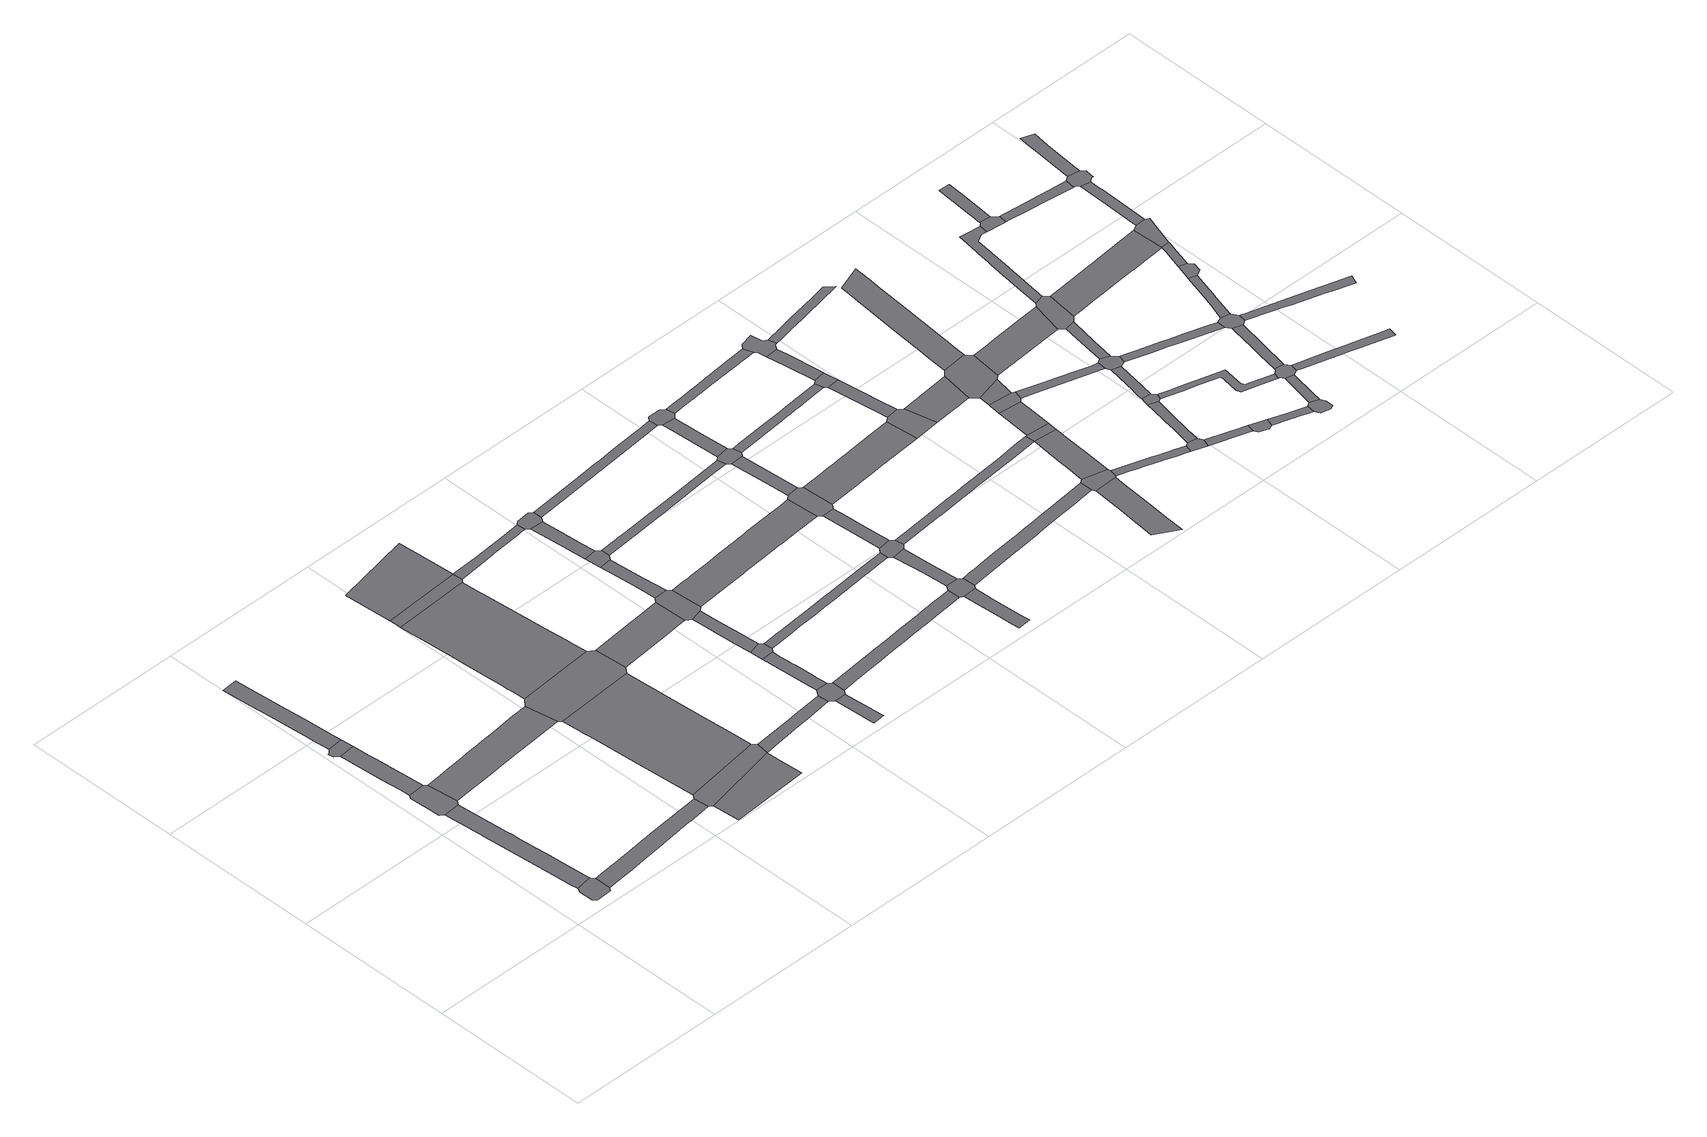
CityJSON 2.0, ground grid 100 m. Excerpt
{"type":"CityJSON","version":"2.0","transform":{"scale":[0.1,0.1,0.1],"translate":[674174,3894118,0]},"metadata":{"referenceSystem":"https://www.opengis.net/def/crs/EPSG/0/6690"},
"CityObjects":{
"road1":{"type":"Road","attributes":{"function":"9","usage":"9","RoadStructureAttribute.widthType":"9","RoadStructureAttribute.width":-9999,"RoadStructureAttribute.sectionType":"9"},"geometry":[{"type":"MultiSurface","lod":"1","boundaries":[[[0,1,2,3,4,5,6,7]]]}]},
"road2":{"type":"Road","attributes":{"function":"9","usage":"9","RoadStructureAttribute.widthType":"2","RoadStructureAttribute.width":9.44,"RoadStructureAttribute.sectionType":"1"},"geometry":[{"type":"MultiSurface","lod":"1","boundaries":[[[8,9,10,11,12,13,14,15,16,17,18,19,20,21,22,23,24,25,26,27,28,29,0,7]]]}]},
"road3":{"type":"Road","attributes":{"function":"9","usage":"9","RoadStructureAttribute.widthType":"9","RoadStructureAttribute.width":-9999,"RoadStructureAttribute.sectionType":"9"},"geometry":[{"type":"MultiSurface","lod":"1","boundaries":[[[30,31,32,21,20,33,34,35]]]}]},
"road4":{"type":"Road","attributes":{"function":"9","usage":"9","RoadStructureAttribute.widthType":"2","RoadStructureAttribute.width":10.24,"RoadStructureAttribute.sectionType":"1"},"geometry":[{"type":"MultiSurface","lod":"1","boundaries":[[[36,37,38,39,40,41,42,43,44,45,46,47,30,35]]]}]},
"road5":{"type":"Road","attributes":{"function":"9","usage":"9","RoadStructureAttribute.widthType":"9","RoadStructureAttribute.width":-9999,"RoadStructureAttribute.sectionType":"9"},"geometry":[{"type":"MultiSurface","lod":"1","boundaries":[[[48,49,50,51,44,43,52]]]}]},
"road6":{"type":"Road","attributes":{"function":"9","usage":"9","RoadStructureAttribute.widthType":"2","RoadStructureAttribute.width":10.24,"RoadStructureAttribute.sectionType":"1"},"geometry":[{"type":"MultiSurface","lod":"1","boundaries":[[[53,54,55,56,57,58,59,60,61,62,63,64,65,66,48,52]]]}]},
"road7":{"type":"Road","attributes":{"function":"9","usage":"9","RoadStructureAttribute.widthType":"2","RoadStructureAttribute.width":9.57,"RoadStructureAttribute.sectionType":"1"},"geometry":[{"type":"MultiSurface","lod":"1","boundaries":[[[5,67,68,69,70,71,72,73,74,75,76,77,78,79,80,81,82,83,84,85,6]]]}]},
"road8":{"type":"Road","attributes":{"function":"9","usage":"9","RoadStructureAttribute.widthType":"1","RoadStructureAttribute.width":20.59,"RoadStructureAttribute.sectionType":"1"},"geometry":[{"type":"MultiSurface","lod":"1","boundaries":[[[86,87,88,89,90,91,92,93,94,95,34,33,96,97,98,99,100,101]]]}]},
"road9":{"type":"Road","attributes":{"function":"1","usage":"1","RoadStructureAttribute.widthType":"1","RoadStructureAttribute.width":35.46,"RoadStructureAttribute.sectionType":"7"},"geometry":[{"type":"MultiSurface","lod":"1","boundaries":[[[102,103,104,105,106,107,108]]]}]},
"road10":{"type":"Road","attributes":{"function":"9","usage":"9","RoadStructureAttribute.widthType":"9","RoadStructureAttribute.width":-9999,"RoadStructureAttribute.sectionType":"9"},"geometry":[{"type":"MultiSurface","lod":"1","boundaries":[[[109,110,111,81,80,106,105]]]}]},
"road11":{"type":"Road","attributes":{"function":"1","usage":"1","RoadStructureAttribute.widthType":"1","RoadStructureAttribute.width":35.46,"RoadStructureAttribute.sectionType":"7"},"geometry":[{"type":"MultiSurface","lod":"1","boundaries":[[[112,113,114,115,116,117,118,119,120,121,122,123,124,111,110]]]}]},
"road12":{"type":"Road","attributes":{"function":"9","usage":"9","RoadStructureAttribute.widthType":"9","RoadStructureAttribute.width":-9999,"RoadStructureAttribute.sectionType":"9"},"geometry":[{"type":"MultiSurface","lod":"1","boundaries":[[[117,116,125,126,127,128,129,86,101]]]}]},
"road13":{"type":"Road","attributes":{"function":"1","usage":"1","RoadStructureAttribute.widthType":"1","RoadStructureAttribute.width":35.46,"RoadStructureAttribute.sectionType":"7"},"geometry":[{"type":"MultiSurface","lod":"1","boundaries":[[[130,131,132,133,134,135,136,137,138,139,140,141,129,128,142,143,144,145,146,147,148,149]]]}]},
"road14":{"type":"Road","attributes":{"function":"9","usage":"9","RoadStructureAttribute.widthType":"9","RoadStructureAttribute.width":-9999,"RoadStructureAttribute.sectionType":"9"},"geometry":[{"type":"MultiSurface","lod":"1","boundaries":[[[148,150,151,152,153,154,149]]]}]},
"road15":{"type":"Road","attributes":{"function":"9","usage":"9","RoadStructureAttribute.widthType":"2","RoadStructureAttribute.width":7.92,"RoadStructureAttribute.sectionType":"1"},"geometry":[{"type":"MultiSurface","lod":"1","boundaries":[[[155,156,157,158,109,105,159,160,161,162,163,164,165,166]]]}]},
"road16":{"type":"Road","attributes":{"function":"1","usage":"1","RoadStructureAttribute.widthType":"1","RoadStructureAttribute.width":35.46,"RoadStructureAttribute.sectionType":"7"},"geometry":[{"type":"MultiSurface","lod":"1","boundaries":[[[167,153,152,168,169,170]]]}]},
"road17":{"type":"Road","attributes":{"function":"9","usage":"9","RoadStructureAttribute.widthType":"1","RoadStructureAttribute.width":20.03,"RoadStructureAttribute.sectionType":"1"},"geometry":[{"type":"MultiSurface","lod":"1","boundaries":[[[171,172,173,174,175,176,177,127,126]]]}]},
"road18":{"type":"Road","attributes":{"function":"9","usage":"9","RoadStructureAttribute.widthType":"3","RoadStructureAttribute.width":5.75,"RoadStructureAttribute.sectionType":"1"},"geometry":[{"type":"MultiSurface","lod":"1","boundaries":[[[178,179,180,181,182,183,184,185]]]}]},
"road19":{"type":"Road","attributes":{"function":"9","usage":"9","RoadStructureAttribute.widthType":"9","RoadStructureAttribute.width":-9999,"RoadStructureAttribute.sectionType":"9"},"geometry":[{"type":"MultiSurface","lod":"1","boundaries":[[[165,185,184,186,187,188,189,166]]]}]},
"road20":{"type":"Road","attributes":{"function":"9","usage":"9","RoadStructureAttribute.widthType":"2","RoadStructureAttribute.width":7.06,"RoadStructureAttribute.sectionType":"1"},"geometry":[{"type":"MultiSurface","lod":"1","boundaries":[[[188,190,191,192,193,194,195,196,197,198,199,200,189]]]}]},
"road21":{"type":"Road","attributes":{"function":"9","usage":"9","RoadStructureAttribute.widthType":"9","RoadStructureAttribute.width":-9999,"RoadStructureAttribute.sectionType":"9"},"geometry":[{"type":"MultiSurface","lod":"1","boundaries":[[[201,202,203,198,197,204]]]}]},
"road22":{"type":"Road","attributes":{"function":"9","usage":"9","RoadStructureAttribute.widthType":"3","RoadStructureAttribute.width":5.02,"RoadStructureAttribute.sectionType":"1"},"geometry":[{"type":"MultiSurface","lod":"1","boundaries":[[[205,206,207,208,209,210,152,151,211,212,213,214,215]]]}]},
"road23":{"type":"Road","attributes":{"function":"9","usage":"9","RoadStructureAttribute.widthType":"2","RoadStructureAttribute.width":7.06,"RoadStructureAttribute.sectionType":"1"},"geometry":[{"type":"MultiSurface","lod":"1","boundaries":[[[216,217,203,202,218,219,220,221,222]]]}]},
"road24":{"type":"Road","attributes":{"function":"9","usage":"9","RoadStructureAttribute.widthType":"9","RoadStructureAttribute.width":-9999,"RoadStructureAttribute.sectionType":"9"},"geometry":[{"type":"MultiSurface","lod":"1","boundaries":[[[173,222,221,223,224,225,226,174]]]}]},
"road25":{"type":"Road","attributes":{"function":"9","usage":"9","RoadStructureAttribute.widthType":"2","RoadStructureAttribute.width":7.94,"RoadStructureAttribute.sectionType":"1"},"geometry":[{"type":"MultiSurface","lod":"1","boundaries":[[[227,228,229,230,226,225]]]}]},
"road26":{"type":"Road","attributes":{"function":"9","usage":"9","RoadStructureAttribute.widthType":"9","RoadStructureAttribute.width":-9999,"RoadStructureAttribute.sectionType":"9"},"geometry":[{"type":"MultiSurface","lod":"1","boundaries":[[[229,228,231,232,233,234,235]]]}]},
"road27":{"type":"Road","attributes":{"function":"9","usage":"9","RoadStructureAttribute.widthType":"2","RoadStructureAttribute.width":7.94,"RoadStructureAttribute.sectionType":"1"},"geometry":[{"type":"MultiSurface","lod":"1","boundaries":[[[234,236,237,238,239,240,241,242,235]]]}]},
"road28":{"type":"Road","attributes":{"function":"9","usage":"9","RoadStructureAttribute.widthType":"9","RoadStructureAttribute.width":-9999,"RoadStructureAttribute.sectionType":"9"},"geometry":[{"type":"MultiSurface","lod":"1","boundaries":[[[243,244,245,246,205,215,240,239]]]}]},
"road29":{"type":"Road","attributes":{"function":"9","usage":"9","RoadStructureAttribute.widthType":"2","RoadStructureAttribute.width":7.92,"RoadStructureAttribute.sectionType":"1"},"geometry":[{"type":"MultiSurface","lod":"1","boundaries":[[[247,248,249,250,251,252,253,254,255,256,187,186,257,258,259,260,261,262,263,264,265,266,267,268,269]]]}]},
"road30":{"type":"Road","attributes":{"function":"9","usage":"9","RoadStructureAttribute.widthType":"3","RoadStructureAttribute.width":5.65,"RoadStructureAttribute.sectionType":"1"},"geometry":[{"type":"MultiSurface","lod":"1","boundaries":[[[270,271,272,273,274,275,276,277,278,279,280,281,282,283,284,285,286,287,288,289,290,201,204]]]}]},
"road31":{"type":"Road","attributes":{"function":"9","usage":"9","RoadStructureAttribute.widthType":"1","RoadStructureAttribute.width":20.03,"RoadStructureAttribute.sectionType":"1"},"geometry":[{"type":"MultiSurface","lod":"1","boundaries":[[[291,292,293,294,295,296,297,298,299,300,301,302,303,304,305,306,307,308,309,310,311,312,313,314,224,223]]]}]},
"road32":{"type":"Road","attributes":{"function":"9","usage":"9","RoadStructureAttribute.widthType":"3","RoadStructureAttribute.width":5.03,"RoadStructureAttribute.sectionType":"1"},"geometry":[{"type":"MultiSurface","lod":"1","boundaries":[[[315,316,317,318,319,233,232,320,321,322,323,324,325,326,327,328]]]}]},
"road33":{"type":"Road","attributes":{"function":"9","usage":"9","RoadStructureAttribute.widthType":"3","RoadStructureAttribute.width":5.26,"RoadStructureAttribute.sectionType":"1"},"geometry":[{"type":"MultiSurface","lod":"1","boundaries":[[[329,330,331,332,333,334,335,336,244,243,337,338,339,340,341]]]}]},
"road34":{"type":"Road","attributes":{"function":"9","usage":"9","RoadStructureAttribute.widthType":"2","RoadStructureAttribute.width":6.63,"RoadStructureAttribute.sectionType":"1"},"geometry":[{"type":"MultiSurface","lod":"1","boundaries":[[[342,343,344,345,346,347,348,349,350]]]}]},
"road35":{"type":"Road","attributes":{"function":"9","usage":"9","RoadStructureAttribute.widthType":"9","RoadStructureAttribute.width":-9999,"RoadStructureAttribute.sectionType":"9"},"geometry":[{"type":"MultiSurface","lod":"1","boundaries":[[[268,350,349,351,352,353,354,269]]]}]},
"road36":{"type":"Road","attributes":{"function":"9","usage":"9","RoadStructureAttribute.widthType":"2","RoadStructureAttribute.width":6.23,"RoadStructureAttribute.sectionType":"1"},"geometry":[{"type":"MultiSurface","lod":"1","boundaries":[[[355,356,354,353,357,358,359]]]}]},
"road37":{"type":"Road","attributes":{"function":"9","usage":"9","RoadStructureAttribute.widthType":"9","RoadStructureAttribute.width":-9999,"RoadStructureAttribute.sectionType":"9"},"geometry":[{"type":"MultiSurface","lod":"1","boundaries":[[[360,361,282,281,359,358,362,363,364]]]}]},
"road38":{"type":"Road","attributes":{"function":"9","usage":"9","RoadStructureAttribute.widthType":"2","RoadStructureAttribute.width":6.39,"RoadStructureAttribute.sectionType":"1"},"geometry":[{"type":"MultiSurface","lod":"1","boundaries":[[[365,366,367,368,369,361,360]]]}]},
"road39":{"type":"Road","attributes":{"function":"9","usage":"9","RoadStructureAttribute.widthType":"9","RoadStructureAttribute.width":-9999,"RoadStructureAttribute.sectionType":"9"},"geometry":[{"type":"MultiSurface","lod":"1","boundaries":[[[370,371,303,302,372,368,367,373,374,375]]]}]},
"road40":{"type":"Road","attributes":{"function":"9","usage":"9","RoadStructureAttribute.widthType":"2","RoadStructureAttribute.width":7.73,"RoadStructureAttribute.sectionType":"1"},"geometry":[{"type":"MultiSurface","lod":"1","boundaries":[[[376,377,378,371,370,379]]]}]},
"road41":{"type":"Road","attributes":{"function":"9","usage":"9","RoadStructureAttribute.widthType":"9","RoadStructureAttribute.width":-9999,"RoadStructureAttribute.sectionType":"9"},"geometry":[{"type":"MultiSurface","lod":"1","boundaries":[[[380,381,382,328,327,376,379,383]]]}]},
"road42":{"type":"Road","attributes":{"function":"9","usage":"9","RoadStructureAttribute.widthType":"2","RoadStructureAttribute.width":7.73,"RoadStructureAttribute.sectionType":"1"},"geometry":[{"type":"MultiSurface","lod":"1","boundaries":[[[382,381,384,385,386,387]]]}]},
"road43":{"type":"Road","attributes":{"function":"9","usage":"9","RoadStructureAttribute.widthType":"9","RoadStructureAttribute.width":-9999,"RoadStructureAttribute.sectionType":"9"},"geometry":[{"type":"MultiSurface","lod":"1","boundaries":[[[386,388,389,390,391,341,340,387]]]}]},
"road44":{"type":"Road","attributes":{"function":"9","usage":"9","RoadStructureAttribute.widthType":"2","RoadStructureAttribute.width":7.92,"RoadStructureAttribute.sectionType":"1"},"geometry":[{"type":"MultiSurface","lod":"1","boundaries":[[[392,393,394,395,396,397,398,399,400,401,402,403,404,352,351,405,406,407,408,409,410,411,412,413,414,415,416,417]]]}]},
"road45":{"type":"Road","attributes":{"function":"9","usage":"9","RoadStructureAttribute.widthType":"1","RoadStructureAttribute.width":20.03,"RoadStructureAttribute.sectionType":"1"},"geometry":[{"type":"MultiSurface","lod":"1","boundaries":[[[418,419,420,421,422,423,424,425,426,427,428,375,374,429,430,431,432,433,434,435]]]}]},
"road46":{"type":"Road","attributes":{"function":"9","usage":"9","RoadStructureAttribute.widthType":"3","RoadStructureAttribute.width":5.65,"RoadStructureAttribute.sectionType":"1"},"geometry":[{"type":"MultiSurface","lod":"1","boundaries":[[[363,436,437,438,439,440,441,442,443,444,445,446,447,448,449,450,451,452,453,454,455,456,457,364]]]}]},
"road47":{"type":"Road","attributes":{"function":"9","usage":"9","RoadStructureAttribute.widthType":"3","RoadStructureAttribute.width":5.02,"RoadStructureAttribute.sectionType":"1"},"geometry":[{"type":"MultiSurface","lod":"1","boundaries":[[[458,459,460,461,462,463,464,465,466,467,468,469,470,471,472,473,474,475,476,380,383]]]}]},
"road48":{"type":"Road","attributes":{"function":"9","usage":"9","RoadStructureAttribute.widthType":"3","RoadStructureAttribute.width":5.2,"RoadStructureAttribute.sectionType":"1"},"geometry":[{"type":"MultiSurface","lod":"1","boundaries":[[[477,478,479,480,481,482,483,389,388,484,485,486,487,488,489,490]]]}]},
"road49":{"type":"Road","attributes":{"function":"9","usage":"9","RoadStructureAttribute.widthType":"2","RoadStructureAttribute.width":14.14,"RoadStructureAttribute.sectionType":"1"},"geometry":[{"type":"MultiSurface","lod":"1","boundaries":[[[491,492,493,494,495,496,497,498,499,500,501,502,503,504]]]}]},
"road50":{"type":"Road","attributes":{"function":"9","usage":"9","RoadStructureAttribute.widthType":"9","RoadStructureAttribute.width":-9999,"RoadStructureAttribute.sectionType":"9"},"geometry":[{"type":"MultiSurface","lod":"1","boundaries":[[[418,435,505,506,507,508]]]}]},
"road51":{"type":"Road","attributes":{"function":"9","usage":"9","RoadStructureAttribute.widthType":"2","RoadStructureAttribute.width":7.45,"RoadStructureAttribute.sectionType":"1"},"geometry":[{"type":"MultiSurface","lod":"1","boundaries":[[[507,509,510,511,512,513,514,515,516,508]]]}]},
"road52":{"type":"Road","attributes":{"function":"9","usage":"9","RoadStructureAttribute.widthType":"9","RoadStructureAttribute.width":-9999,"RoadStructureAttribute.sectionType":"9"},"geometry":[{"type":"MultiSurface","lod":"1","boundaries":[[[517,392,417,491,504,518,519,520]]]}]},
"road53":{"type":"Road","attributes":{"function":"9","usage":"9","RoadStructureAttribute.widthType":"9","RoadStructureAttribute.width":-9999,"RoadStructureAttribute.sectionType":"9"},"geometry":[{"type":"MultiSurface","lod":"1","boundaries":[[[521,522,523,468,467,512,511]]]}]},
"road54":{"type":"Road","attributes":{"function":"9","usage":"9","RoadStructureAttribute.widthType":"2","RoadStructureAttribute.width":7.45,"RoadStructureAttribute.sectionType":"1"},"geometry":[{"type":"MultiSurface","lod":"1","boundaries":[[[522,524,525,526,527,528,523]]]}]},
"road55":{"type":"Road","attributes":{"function":"9","usage":"9","RoadStructureAttribute.widthType":"9","RoadStructureAttribute.width":-9999,"RoadStructureAttribute.sectionType":"9"},"geometry":[{"type":"MultiSurface","lod":"1","boundaries":[[[489,529,527,526,530,531,532,533,534,535,490]]]}]},
"road56":{"type":"Road","attributes":{"function":"9","usage":"9","RoadStructureAttribute.widthType":"2","RoadStructureAttribute.width":14.14,"RoadStructureAttribute.sectionType":"1"},"geometry":[{"type":"MultiSurface","lod":"1","boundaries":[[[536,537,538,443,539,540,541,542,517,520]]]}]},
"road57":{"type":"Road","attributes":{"function":"9","usage":"9","RoadStructureAttribute.widthType":"1","RoadStructureAttribute.width":20.03,"RoadStructureAttribute.sectionType":"1"},"geometry":[{"type":"MultiSurface","lod":"1","boundaries":[[[543,544,506,505,545,546,547]]]}]},
"road58":{"type":"Road","attributes":{"function":"9","usage":"9","RoadStructureAttribute.widthType":"9","RoadStructureAttribute.width":-9999,"RoadStructureAttribute.sectionType":"9"},"geometry":[{"type":"MultiSurface","lod":"1","boundaries":[[[548,549,444,443,538]]]}]},
"road59":{"type":"Road","attributes":{"function":"9","usage":"9","RoadStructureAttribute.widthType":"2","RoadStructureAttribute.width":14.14,"RoadStructureAttribute.sectionType":"1"},"geometry":[{"type":"MultiSurface","lod":"1","boundaries":[[[550,551,552,549,548,553,554,555]]]}]},
"road60":{"type":"Road","attributes":{"function":"9","usage":"9","RoadStructureAttribute.widthType":"3","RoadStructureAttribute.width":5.16,"RoadStructureAttribute.sectionType":"1"},"geometry":[{"type":"MultiSurface","lod":"1","boundaries":[[[556,557,558,559,560,561,519,518,562,563,564,565,566,567,568,569,570,571,572]]]}]},
"road61":{"type":"Road","attributes":{"function":"9","usage":"9","RoadStructureAttribute.widthType":"9","RoadStructureAttribute.width":-9999,"RoadStructureAttribute.sectionType":"9"},"geometry":[{"type":"MultiSurface","lod":"1","boundaries":[[[573,574,575,576,577,550,555]]]}]},
"road62":{"type":"Road","attributes":{"function":"9","usage":"9","RoadStructureAttribute.widthType":"2","RoadStructureAttribute.width":14.14,"RoadStructureAttribute.sectionType":"1"},"geometry":[{"type":"MultiSurface","lod":"1","boundaries":[[[576,575,578,579,580]]]}]},
"road63":{"type":"Road","attributes":{"function":"9","usage":"9","RoadStructureAttribute.widthType":"9","RoadStructureAttribute.width":-9999,"RoadStructureAttribute.sectionType":"9"},"geometry":[{"type":"MultiSurface","lod":"1","boundaries":[[[580,579,581,582,583,584,585,543,547]]]}]},
"road64":{"type":"Road","attributes":{"function":"9","usage":"9","RoadStructureAttribute.widthType":"3","RoadStructureAttribute.width":4.8,"RoadStructureAttribute.sectionType":"1"},"geometry":[{"type":"MultiSurface","lod":"1","boundaries":[[[586,587,588,589,590,591,592,593,594,595,596,597,532,531]]]}]},
"road65":{"type":"Road","attributes":{"function":"9","usage":"9","RoadStructureAttribute.widthType":"9","RoadStructureAttribute.width":-9999,"RoadStructureAttribute.sectionType":"9"},"geometry":[{"type":"MultiSurface","lod":"1","boundaries":[[[571,598,599,600,601,602,572]]]}]},
"road66":{"type":"Road","attributes":{"function":"9","usage":"9","RoadStructureAttribute.widthType":"3","RoadStructureAttribute.width":5.65,"RoadStructureAttribute.sectionType":"1"},"geometry":[{"type":"MultiSurface","lod":"1","boundaries":[[[603,604,605,606,607,602,601,608,609,610,611]]]}]},
"road67":{"type":"Road","attributes":{"function":"9","usage":"9","RoadStructureAttribute.widthType":"3","RoadStructureAttribute.width":4.74,"RoadStructureAttribute.sectionType":"1"},"geometry":[{"type":"MultiSurface","lod":"1","boundaries":[[[612,613,614,615,616,574,573,617,618,619]]]}]},
"road68":{"type":"Road","attributes":{"function":"9","usage":"9","RoadStructureAttribute.widthType":"2","RoadStructureAttribute.width":14.6,"RoadStructureAttribute.sectionType":"1"},"geometry":[{"type":"MultiSurface","lod":"1","boundaries":[[[583,620,621,622,623,624,625,626,627,628,629,630,631,632,633,634,584]]]}]},
"road69":{"type":"Road","attributes":{"function":"9","usage":"9","RoadStructureAttribute.widthType":"3","RoadStructureAttribute.width":5.16,"RoadStructureAttribute.sectionType":"1"},"geometry":[{"type":"MultiSurface","lod":"1","boundaries":[[[635,636,637,600,599,638,639]]]}]},
"road70":{"type":"Road","attributes":{"function":"9","usage":"9","RoadStructureAttribute.widthType":"9","RoadStructureAttribute.width":-9999,"RoadStructureAttribute.sectionType":"9"},"geometry":[{"type":"MultiSurface","lod":"1","boundaries":[[[640,641,642,643,644,603,611]]]}]},
"road71":{"type":"Road","attributes":{"function":"9","usage":"9","RoadStructureAttribute.widthType":"3","RoadStructureAttribute.width":5.65,"RoadStructureAttribute.sectionType":"1"},"geometry":[{"type":"MultiSurface","lod":"1","boundaries":[[[642,645,646,647,648,649,650,651,643]]]}]},
"road72":{"type":"Road","attributes":{"function":"9","usage":"9","RoadStructureAttribute.widthType":"1","RoadStructureAttribute.width":20.03,"RoadStructureAttribute.sectionType":"1"},"geometry":[{"type":"MultiSurface","lod":"1","boundaries":[[[652,653,654,655,656,657,658,582,581,659,660,661,662]]]}]},
"road73":{"type":"Road","attributes":{"function":"9","usage":"9","RoadStructureAttribute.widthType":"9","RoadStructureAttribute.width":-9999,"RoadStructureAttribute.sectionType":"9"},"geometry":[{"type":"MultiSurface","lod":"1","boundaries":[[[663,664,665,666,667,635,639]]]}]},
"road74":{"type":"Road","attributes":{"function":"9","usage":"9","RoadStructureAttribute.widthType":"9","RoadStructureAttribute.width":-9999,"RoadStructureAttribute.sectionType":"9"},"geometry":[{"type":"MultiSurface","lod":"1","boundaries":[[[647,646,668,669,670,671,672,612,619]]]}]},
"road75":{"type":"Road","attributes":{"function":"9","usage":"9","RoadStructureAttribute.widthType":"3","RoadStructureAttribute.width":5.16,"RoadStructureAttribute.sectionType":"1"},"geometry":[{"type":"MultiSurface","lod":"1","boundaries":[[[665,673,674,675,676,677,678,679,680,666]]]}]},
"road76":{"type":"Road","attributes":{"function":"9","usage":"9","RoadStructureAttribute.widthType":"3","RoadStructureAttribute.width":5.65,"RoadStructureAttribute.sectionType":"1"},"geometry":[{"type":"MultiSurface","lod":"1","boundaries":[[[671,681,682,683,684,685,686,672]]]}]},
"road77":{"type":"Road","attributes":{"function":"9","usage":"9","RoadStructureAttribute.widthType":"3","RoadStructureAttribute.width":4.08,"RoadStructureAttribute.sectionType":"1"},"geometry":[{"type":"MultiSurface","lod":"1","boundaries":[[[687,688,689,690,691,692,693,694,695,641,640,696,697,698,699,700,701,702,703,704,705,706,707]]]}]},
"road78":{"type":"Road","attributes":{"function":"9","usage":"9","RoadStructureAttribute.widthType":"9","RoadStructureAttribute.width":-9999,"RoadStructureAttribute.sectionType":"9"},"geometry":[{"type":"MultiSurface","lod":"1","boundaries":[[[662,661,685,684,708,709,710,711]]]}]},
"road79":{"type":"Road","attributes":{"function":"9","usage":"9","RoadStructureAttribute.widthType":"9","RoadStructureAttribute.width":-9999,"RoadStructureAttribute.sectionType":"9"},"geometry":[{"type":"MultiSurface","lod":"1","boundaries":[[[712,713,714,715,679,678,716,717]]]}]},
"road80":{"type":"Road","attributes":{"function":"9","usage":"9","RoadStructureAttribute.widthType":"3","RoadStructureAttribute.width":5.58,"RoadStructureAttribute.sectionType":"1"},"geometry":[{"type":"MultiSurface","lod":"1","boundaries":[[[714,718,719,720,721,715]]]}]},
"road81":{"type":"Road","attributes":{"function":"9","usage":"9","RoadStructureAttribute.widthType":"3","RoadStructureAttribute.width":4.86,"RoadStructureAttribute.sectionType":"1"},"geometry":[{"type":"MultiSurface","lod":"1","boundaries":[[[722,723,724,725,726,727,728,729,730,669,668,731,732,733,734,735,736,737,738,739,740]]]}]},
"road82":{"type":"Road","attributes":{"function":"9","usage":"9","RoadStructureAttribute.widthType":"9","RoadStructureAttribute.width":-9999,"RoadStructureAttribute.sectionType":"9"},"geometry":[{"type":"MultiSurface","lod":"1","boundaries":[[[741,687,707,742,720,719,743,744,745,746,747]]]}]},
"road83":{"type":"Road","attributes":{"function":"9","usage":"9","RoadStructureAttribute.widthType":"3","RoadStructureAttribute.width":5.73,"RoadStructureAttribute.sectionType":"1"},"geometry":[{"type":"MultiSurface","lod":"1","boundaries":[[[710,748,749,750,751,752,753,754,755,756,757,758,759,760,761,762,763,764,765,711]]]}]},
"road84":{"type":"Road","attributes":{"function":"9","usage":"9","RoadStructureAttribute.widthType":"3","RoadStructureAttribute.width":5.58,"RoadStructureAttribute.sectionType":"1"},"geometry":[{"type":"MultiSurface","lod":"1","boundaries":[[[746,766,767,768,769,770,771,772,747]]]}]},
"road85":{"type":"Road","attributes":{"function":"9","usage":"9","RoadStructureAttribute.widthType":"9","RoadStructureAttribute.width":-9999,"RoadStructureAttribute.sectionType":"9"},"geometry":[{"type":"MultiSurface","lod":"1","boundaries":[[[722,740,768,767,773,774,775,776]]]}]},
"road86":{"type":"Road","attributes":{"function":"9","usage":"9","RoadStructureAttribute.widthType":"1","RoadStructureAttribute.width":20.03,"RoadStructureAttribute.sectionType":"1"},"geometry":[{"type":"MultiSurface","lod":"1","boundaries":[[[777,778,779,780,781,709,708,782,783,784,785,786,787,788,789]]]}]},
"road87":{"type":"Road","attributes":{"function":"9","usage":"9","RoadStructureAttribute.widthType":"3","RoadStructureAttribute.width":5.01,"RoadStructureAttribute.sectionType":"1"},"geometry":[{"type":"MultiSurface","lod":"1","boundaries":[[[790,791,792,793,794,795,796,745,744,797,798,799,800,801,802,803]]]}]},
"road88":{"type":"Road","attributes":{"function":"9","usage":"9","RoadStructureAttribute.widthType":"9","RoadStructureAttribute.width":-9999,"RoadStructureAttribute.sectionType":"9"},"geometry":[{"type":"MultiSurface","lod":"1","boundaries":[[[804,805,806,755,754,807,808,809,810]]]}]},
"road89":{"type":"Road","attributes":{"function":"9","usage":"9","RoadStructureAttribute.widthType":"3","RoadStructureAttribute.width":5.58,"RoadStructureAttribute.sectionType":"1"},"geometry":[{"type":"MultiSurface","lod":"1","boundaries":[[[775,811,812,813,814,815,816,817,776]]]}]},
"road90":{"type":"Road","attributes":{"function":"9","usage":"9","RoadStructureAttribute.widthType":"3","RoadStructureAttribute.width":5.63,"RoadStructureAttribute.sectionType":"1"},"geometry":[{"type":"MultiSurface","lod":"1","boundaries":[[[818,819,820,821,822,823,805,804]]]}]},
"road91":{"type":"Road","attributes":{"function":"9","usage":"9","RoadStructureAttribute.widthType":"9","RoadStructureAttribute.width":-9999,"RoadStructureAttribute.sectionType":"9"},"geometry":[{"type":"MultiSurface","lod":"1","boundaries":[[[824,825,826,827,828,815,814]]]}]},
"road92":{"type":"Road","attributes":{"function":"9","usage":"9","RoadStructureAttribute.widthType":"3","RoadStructureAttribute.width":5.58,"RoadStructureAttribute.sectionType":"1"},"geometry":[{"type":"MultiSurface","lod":"1","boundaries":[[[829,777,830,831,827,826,832,833,834]]]}]},
"road93":{"type":"Road","attributes":{"function":"9","usage":"9","RoadStructureAttribute.widthType":"3","RoadStructureAttribute.width":5.07,"RoadStructureAttribute.sectionType":"1"},"geometry":[{"type":"MultiSurface","lod":"1","boundaries":[[[835,836,837,838,839,840,774,773,841,842,843,844,845,846,847]]]}]},
"road94":{"type":"Road","attributes":{"function":"9","usage":"9","RoadStructureAttribute.widthType":"3","RoadStructureAttribute.width":5.73,"RoadStructureAttribute.sectionType":"1"},"geometry":[{"type":"MultiSurface","lod":"1","boundaries":[[[809,848,849,850,851,852,853,854,855,856,857,858,810]]]}]},
"road95":{"type":"Road","attributes":{"function":"9","usage":"9","RoadStructureAttribute.widthType":"9","RoadStructureAttribute.width":-9999,"RoadStructureAttribute.sectionType":"9"},"geometry":[{"type":"MultiSurface","lod":"1","boundaries":[[[859,860,778,777,829,861,862]]]}]},
"road96":{"type":"Road","attributes":{"function":"9","usage":"9","RoadStructureAttribute.widthType":"2","RoadStructureAttribute.width":6.86,"RoadStructureAttribute.sectionType":"1"},"geometry":[{"type":"MultiSurface","lod":"1","boundaries":[[[863,864,865,866,867,859,862]]]}]},
"road97":{"type":"Road","attributes":{"function":"9","usage":"9","RoadStructureAttribute.widthType":"9","RoadStructureAttribute.width":-9999,"RoadStructureAttribute.sectionType":"9"},"geometry":[{"type":"MultiSurface","lod":"1","boundaries":[[[868,866,865,869,870,871,872,873,854,853]]]}]},
"road98":{"type":"Road","attributes":{"function":"9","usage":"9","RoadStructureAttribute.widthType":"2","RoadStructureAttribute.width":6.86,"RoadStructureAttribute.sectionType":"1"},"geometry":[{"type":"MultiSurface","lod":"1","boundaries":[[[874,875,873,872,876,877,878]]]}]}
},
"vertices":[
[201,204,0],[187,179,0],[188,89,0],[211,71,0],[306,75,0],[321,93,0],[324,198,0],[304,223,0],
[301,260,0],[284,453,0],[282,477,0],[279,518,0],[277,538,0],[269,626,0],[263,695,0],[259,750,0],[256,786,0],[251,834,0],[246,900,0],[238,992,0],[227,1114,0],[124,1106,0],[132,1014,0],[136,964,0],[140,921,0],[145,866,0],[147,838,0],[184,405,0],[188,350,0],[197,247,0],
[103,1345,0],[87,1323,0],[100,1125,0],[247,1140,0],[225,1335,0],[207,1351,0],
[197,1473,0],[192,1534,0],[188,1582,0],[183,1644,0],[181,1667,0],[177,1713,0],[173,1760,0],[167,1825,0],[65,1815,0],[72,1726,0],[87,1534,0],[98,1408,0],
[62,1897,0],[41,1873,0],[32,1872,0],[36,1838,0],[160,1906,0],
[154,1966,0],[143,2137,0],[126,2315,0],[121,2369,0],[109,2522,0],[100,2623,0],[3,2617,0],[18,2428,0],[27,2328,0],[32,2266,0],[41,2158,0],[43,2126,0],[49,2061,0],[54,2001,0],
[394,102,0],[447,108,0],[489,113,0],[539,119,0],[597,126,0],[695,138,0],[763,146,0],[824,154,0],[842,156,0],[906,164,0],[926,166,0],[981,173,0],[995,175,0],[1138,192,0],[1129,287,0],[796,251,0],[506,218,0],[398,207,0],[344,201,0],
[1024,1425,0],[968,1419,0],[925,1414,0],[765,1395,0],[672,1385,0],[620,1379,0],[570,1374,0],[477,1363,0],[386,1353,0],[325,1346,0],[333,1149,0],[513,1167,0],[582,1174,0],[710,1187,0],[856,1201,0],[1060,1219,0],
[1669,39,0],[1667,71,0],[1658,208,0],[1653,277,0],[1161,176,0],[1171,61,0],[1175,7,0],
[1668,361,0],[1643,385,0],[1147,310,0],
[1634,508,0],[1619,709,0],[1601,956,0],[1592,1086,0],[1581,1239,0],[1079,1203,0],[1088,1088,0],[1090,1058,0],[1093,1017,0],[1100,926,0],[1103,886,0],[1112,766,0],[1129,554,0],
[1595,1257,0],[1611,1276,0],[1596,1480,0],[1557,1508,0],[1065,1467,0],
[1013,2246,0],[1013,2240,0],[1014,2234,0],[1020,2142,0],[1033,1953,0],[1034,1931,0],[1037,1885,0],[1052,1661,0],[1055,1621,0],[1057,1580,0],[1057,1578,0],[1061,1529,0],[1549,1594,0],[1544,1653,0],[1536,1749,0],[1533,1784,0],[1496,2211,0],[1492,2261,0],[1484,2351,0],[1008,2322,0],
[1499,2367,0],[1503,2368,0],[1497,2430,0],[1003,2397,0],[1007,2348,0],
[1997,396,0],[1971,393,0],[1951,391,0],[1917,387,0],[1756,294,0],[1827,302,0],[1916,314,0],[1994,323,0],[2048,330,0],[2106,337,0],[2164,345,0],[2159,413,0],
[983,2704,0],[1497,2433,0],[1476,2714,0],[1470,2800,0],
[1943,1310,0],[2017,1318,0],[2090,1326,0],[2086,1533,0],[1994,1523,0],[1846,1507,0],[1764,1498,0],
[2202,225,0],[2213,83,0],[2214,57,0],[2290,63,0],[2288,85,0],[2284,133,0],[2269,323,0],[2195,320,0],
[2286,350,0],[2285,432,0],[2262,450,0],[2188,452,0],
[2257,524,0],[2256,545,0],[2251,605,0],[2247,670,0],[2245,693,0],[2243,721,0],[2239,778,0],[2238,827,0],[2160,822,0],[2166,744,0],[2185,496,0],
[2249,904,0],[2232,923,0],[2154,903,0],[2256,848,0],
[2008,2472,0],[1966,2469,0],[1862,2459,0],[1777,2451,0],[1684,2443,0],[1500,2431,0],[1683,2386,0],[1784,2397,0],[1959,2415,0],[1978,2417,0],[2012,2420,0],
[2128,1246,0],[2145,1016,0],[2222,1055,0],[2217,1116,0],[2211,1191,0],[2200,1322,0],[2124,1300,0],
[2224,1343,0],[2213,1539,0],[2191,1558,0],[2107,1558,0],
[2175,1718,0],[2153,1937,0],[2077,1930,0],[2098,1701,0],
[2167,1954,0],[2176,1965,0],[2176,2021,0],[2148,2042,0],[2068,2034,0],
[2145,2069,0],[2141,2125,0],[2131,2244,0],[2119,2398,0],[2034,2402,0],[2055,2173,0],[2059,2133,0],
[2139,2428,0],[2137,2483,0],[2117,2501,0],[2031,2492,0],
[3162,525,0],[3102,519,0],[3067,515,0],[3032,511,0],[2954,503,0],[2902,498,0],[2829,490,0],[2778,484,0],[2729,479,0],[2620,467,0],[2356,358,0],[2367,359,0],[2416,364,0],[2589,383,0],[2649,389,0],[2694,394,0],[2781,404,0],[2881,415,0],[2964,423,0],[3059,434,0],[3154,444,0],[3228,452,0],[3227,532,0],
[2401,862,0],[2480,870,0],[2554,877,0],[2601,881,0],[2674,888,0],[2776,898,0],[2856,906,0],[2916,911,0],[3002,920,0],[3026,922,0],[3077,927,0],[3189,937,0],[3187,992,0],[3147,988,0],[3045,978,0],[2775,953,0],[2735,950,0],[2684,945,0],[2389,917,0],[2347,913,0],[2302,909,0],
[2250,1345,0],[2503,1368,0],[2569,1374,0],[2608,1378,0],[2706,1387,0],[2799,1395,0],[2861,1401,0],[2874,1402,0],[2919,1406,0],[2993,1413,0],[3014,1415,0],[3159,1428,0],[3145,1628,0],[3081,1622,0],[3020,1616,0],[2815,1597,0],[2792,1595,0],[2685,1584,0],[2575,1574,0],[2496,1566,0],[2365,1554,0],[2347,1552,0],[2302,1548,0],[2257,1543,0],
[2754,2072,0],[2684,2066,0],[2562,2055,0],[2416,2042,0],[2250,2028,0],[2424,1989,0],[2609,2007,0],[2742,2019,0],[2853,2030,0],[2987,2043,0],[3027,2046,0],[3037,2047,0],[3117,2055,0],[3104,2106,0],
[3000,2569,0],[2844,2553,0],[2766,2545,0],[2683,2537,0],[2628,2532,0],[2498,2519,0],[2443,2513,0],[2288,2498,0],[2338,2447,0],[2404,2454,0],[2421,2456,0],[3079,2521,0],[3075,2576,0],
[3260,332,0],[3268,222,0],[3276,106,0],[3279,61,0],[3361,67,0],[3358,108,0],[3344,306,0],[3338,446,0],[3252,438,0],
[3353,464,0],[3350,546,0],[3324,565,0],[3248,563,0],
[3225,794,0],[3233,719,0],[3308,759,0],[3294,926,0],[3212,917,0],
[3289,1029,0],[3210,1019,0],[3306,937,0],[3322,953,0],[3313,1007,0],
[3275,1224,0],[3267,1324,0],[3260,1412,0],[3184,1409,0],[3205,1095,0],
[3245,1658,0],[3169,1650,0],[3172,1418,0],[3272,1427,0],[3281,1439,0],[3269,1639,0],
[3137,2035,0],[3154,1843,0],[3160,1759,0],[3219,2038,0],
[3224,2115,0],[3206,2137,0],[3124,2123,0],[3239,2061,0],
[3194,2314,0],[3188,2389,0],[3181,2498,0],[3101,2503,0],
[3210,2527,0],[3200,2580,0],[3173,2601,0],[3094,2601,0],
[4315,653,0],[4066,625,0],[3995,617,0],[3911,608,0],[3863,603,0],[3779,593,0],[3751,590,0],[3691,584,0],[3619,576,0],[3529,566,0],[3444,556,0],[3401,552,0],[3383,550,0],[3584,490,0],[3621,494,0],[3668,499,0],[3722,506,0],[3788,513,0],[3869,522,0],[3886,524,0],[3946,531,0],[4013,539,0],[4058,544,0],[4186,558,0],[4225,563,0],[4315,573,0],
[3943,1705,0],[3874,1698,0],[3852,1696,0],[3819,1693,0],[3659,1677,0],[3600,1672,0],[3545,1666,0],[3516,1663,0],[3458,1658,0],[3403,1652,0],[3338,1646,0],[3488,1458,0],[3518,1461,0],[3600,1468,0],[3626,1471,0],[3707,1478,0],[3773,1484,0],[3961,1501,0],
[3381,959,0],[3611,981,0],[3625,982,0],[3654,985,0],[3752,995,0],[3897,1009,0],[4224,1041,0],[4376,1056,0],[4371,1114,0],[4284,1106,0],[4161,1092,0],[3889,1065,0],[3857,1062,0],[3809,1057,0],[3782,1054,0],[3746,1051,0],[3731,1049,0],[3651,1041,0],[3609,1037,0],[3486,1024,0],[3388,1014,0],[3355,1011,0],
[3381,2075,0],[3485,2086,0],[3538,2091,0],[3586,2096,0],[3623,2100,0],[3657,2103,0],[3672,2104,0],[3710,2108,0],[3786,2116,0],[3903,2128,0],[3889,2180,0],[3807,2172,0],[3752,2166,0],[3693,2161,0],[3629,2154,0],[3585,2150,0],[3447,2137,0],[3356,2128,0],[3299,2122,0],
[3700,2629,0],[3575,2617,0],[3537,2613,0],[3469,2606,0],[3412,2601,0],[3315,2591,0],[3251,2585,0],[3306,2536,0],[3427,2546,0],[3489,2552,0],[3576,2559,0],[3607,2562,0],[3839,2580,0],[3822,2641,0],
[4327,550,0],[4313,385,0],[4306,326,0],[4304,300,0],[4298,236,0],[4287,128,0],[4285,104,0],[4428,19,0],[4433,84,0],[4437,132,0],[4451,290,0],[4455,346,0],[4468,486,0],[4475,557,0],
[4124,1516,0],[4079,1714,0],[4049,1736,0],[3971,1727,0],
[4031,1866,0],[4022,1935,0],[3997,2117,0],[3919,2113,0],[3931,2020,0],[3938,1975,0],[3944,1925,0],[3962,1795,0],
[4338,668,0],[4482,566,0],[4492,615,0],[4489,629,0],
[3991,2165,0],[3985,2210,0],[3911,2200,0],
[3980,2245,0],[3951,2458,0],[3944,2514,0],[3865,2508,0],[3883,2387,0],
[3856,2565,0],[3963,2545,0],[3976,2548,0],[3966,2599,0],[3935,2614,0],[3924,2687,0],[3844,2669,0],
[4505,816,0],[4516,946,0],[4524,1043,0],[4374,1033,0],[4362,915,0],[4353,817,0],[4350,785,0],
[4410,1748,0],[4202,1727,0],[4211,1524,0],[4299,1532,0],[4376,1539,0],
[4529,1103,0],[4382,1115,0],
[4404,1341,0],[4399,1289,0],[4384,1136,0],[4532,1141,0],[4542,1265,0],[4547,1327,0],
[4855,495,0],[4808,510,0],[4751,529,0],[4729,536,0],[4654,561,0],[4506,610,0],[4517,554,0],[4554,542,0],[4601,526,0],[4648,511,0],[4736,482,0],[4750,477,0],[4789,464,0],[4831,450,0],[4869,438,0],[4895,429,0],[4910,476,0],
[4566,1348,0],[4583,1404,0],[4563,1411,0],[4412,1425,0],[4411,1413,0],
[4566,1427,0],[4584,1540,0],[4419,1499,0],
[4609,1560,0],[4634,1761,0],[4600,1798,0],[4442,1783,0],[4421,1760,0],
[4029,2558,0],[4112,2573,0],[4213,2593,0],[4267,2603,0],[4367,2622,0],[4512,2650,0],[4461,2696,0],[4378,2677,0],[4281,2659,0],[4240,2651,0],[4160,2636,0],[4083,2621,0],
[4947,412,0],[4991,397,0],[5008,447,0],[4990,477,0],[4932,488,0],
[4998,847,0],[4989,795,0],[4971,700,0],[4968,685,0],[4956,617,0],[5006,567,0],[5014,608,0],[5026,675,0],[5057,828,0],
[5048,1263,0],[5007,1270,0],[4933,1294,0],[4803,1335,0],[4741,1354,0],[4651,1323,0],[4979,1227,0],[5043,1208,0],
[4607,1870,0],[4613,1933,0],[4615,1956,0],[4619,1998,0],[4627,2080,0],[4639,2213,0],[4646,2279,0],[4665,2479,0],[4670,2537,0],[4684,2679,0],[4526,2624,0],[4514,2511,0],[4478,2151,0],[4460,1963,0],[4456,1928,0],
[5249,365,0],[5194,384,0],[5133,405,0],[5204,327,0],[5240,315,0],
[5075,836,0],[5090,871,0],[5069,899,0],[5008,901,0],[5004,876,0],
[5082,972,0],[5114,1160,0],[5057,1177,0],[5034,1041,0],[5024,986,0],[5021,970,0],[5014,933,0],
[5004,1795,0],[4967,1791,0],[4948,1790,0],[4927,1788,0],[4843,1780,0],[4756,1772,0],[4728,1770,0],[4728,1570,0],[4973,1591,0],[5086,1601,0],[5135,1807,0],
[5254,289,0],[5308,268,0],[5338,281,0],[5354,330,0],[5340,335,0],
[5150,1174,0],[5161,1224,0],[5146,1238,0],[5131,1259,0],[5076,1282,0],
[5443,246,0],[5462,240,0],[5494,229,0],[5532,217,0],[5550,211,0],[5571,204,0],[5578,255,0],[5461,294,0],
[5155,1399,0],[5173,1504,0],[5182,1557,0],[5189,1585,0],[5121,1573,0],[5100,1436,0],
[5636,558,0],[5471,607,0],[5458,627,0],[5461,648,0],[5469,701,0],[5478,763,0],[5313,809,0],[5254,825,0],[5157,852,0],[5107,827,0],[5214,796,0],[5302,771,0],[5319,766,0],[5367,752,0],[5415,739,0],[5423,720,0],[5420,706,0],[5402,606,0],[5414,579,0],[5527,547,0],[5626,520,0],
[5218,1615,0],[5246,1814,0],[5215,1843,0],[5152,1824,0],
[5675,171,0],[5674,222,0],[5659,250,0],[5605,273,0],[5589,171,0],[5648,157,0],
[5670,314,0],[5702,482,0],[5649,495,0],[5633,414,0],
[5715,1058,0],[5664,1073,0],[5522,1116,0],[5478,1129,0],[5437,1141,0],[5402,1152,0],[5262,1194,0],[5203,1212,0],[5179,1219,0],[5250,1144,0],[5301,1128,0],[5354,1112,0],[5391,1101,0],[5434,1087,0],[5444,1085,0],[5527,1059,0],[5616,1032,0],[5635,1026,0],[5712,1003,0],
[5662,576,0],[5636,518,0],[5718,490,0],[5734,498,0],[5745,546,0],[5721,578,0],[5665,588,0],
[5227,1933,0],[5261,2192,0],[5268,2245,0],[5287,2385,0],[5336,2414,0],[5346,2413,0],[5371,2410,0],[5378,2465,0],[5297,2473,0],[5242,2478,0],[5228,2376,0],[5220,2319,0],[5211,2254,0],[5209,2239,0],[5204,2206,0],[5190,2104,0],[5183,2055,0],[5177,2010,0],
[5759,771,0],[5794,950,0],[5735,970,0],[5730,943,0],[5702,788,0],[5688,716,0],[5676,650,0],
[5825,968,0],[5831,1016,0],[5809,1059,0],[5750,1069,0],
[5927,1681,0],[5921,1881,0],[5791,1868,0],[5663,1855,0],[5316,1821,0],[5306,1623,0],[5377,1630,0],[5496,1641,0],[5618,1652,0],[5680,1658,0],[5721,1661,0],[5763,1665,0],[5924,1680,0],
[6298,336,0],[6313,392,0],[6252,408,0],[6187,426,0],[6023,470,0],[5990,479,0],[5921,498,0],[5771,488,0],[5927,443,0],[5984,426,0],[6043,409,0],[6094,394,0],[6166,374,0],[6295,337,0],
[5469,2481,0],[5398,2487,0],[5398,2479,0],[5473,2398,0],[5487,2396,0],[5498,2395,0],[5504,2448,0],
[5848,1200,0],[5857,1234,0],[5876,1302,0],[5902,1396,0],[5852,1410,0],[5807,1252,0],[5784,1175,0],
[5477,2571,0],[5489,2707,0],[5498,2812,0],[5426,2815,0],[5420,2748,0],[5416,2698,0],
[5943,1418,0],[5955,1469,0],[5933,1501,0],[5882,1515,0],[5872,1480,0],
[5983,1685,0],[5920,1646,0],[5888,1537,0],[5969,1635,0],[5975,1655,0],[5982,1682,0],
[6469,829,0],[6307,876,0],[6289,881,0],[6027,958,0],[5930,987,0],[5877,1003,0],[5981,919,0],[6036,902,0],[6085,886,0],[6267,829,0],[6314,814,0],[6404,786,0],[6445,773,0],
[5526,2392,0],[5626,2380,0],[5737,2367,0],[5772,2363,0],[5850,2354,0],[5940,2343,0],[5947,2404,0],[5839,2415,0],[5760,2423,0],[5625,2436,0],[5534,2445,0],
[5957,1899,0],[5941,1891,0],[6047,1890,0],[6020,1901,0],
[6031,2225,0],[6032,2246,0],[6034,2310,0],[5971,2322,0],[5964,2119,0],
[5954,2342,0],[6057,2331,0],[6071,2329,0],[6078,2389,0],[6054,2411,0],[5979,2426,0],
[6007,2722,0],[6003,2685,0],[6080,2677,0],[6094,2783,0],[6015,2812,0]
]}
